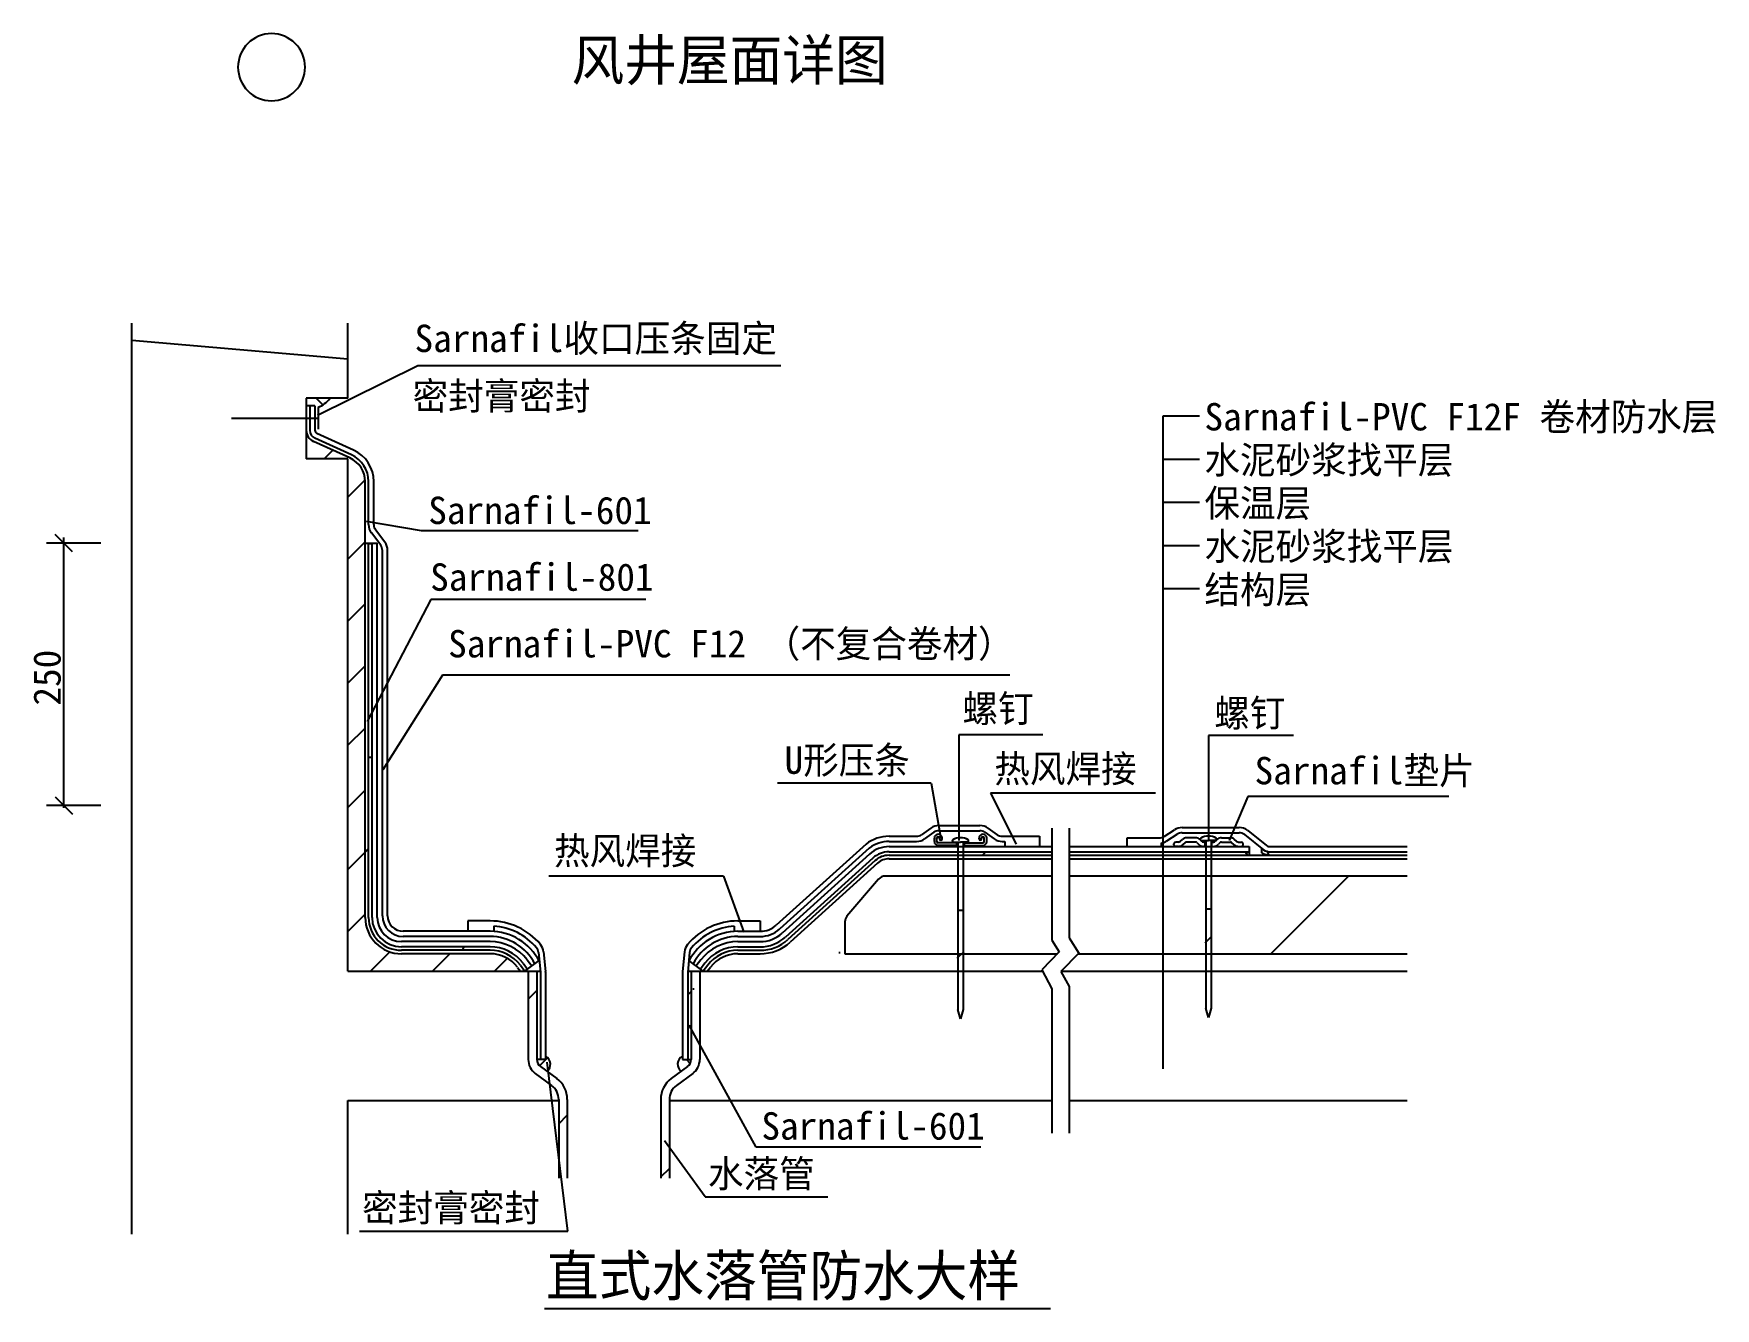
# Model space of a CAD drawing. Header units: metres. Extents: x -57 to 6812, y -3789 to 9194.
# Drawn here: x 298 to 6812, y -3789 to 1146 of the extents above; entities that cross this region are included whole.
import ezdxf

# ---------------------------------------------------------------- set-up
doc = ezdxf.new("R2010")
doc.units = ezdxf.units.M
doc.layers.add('PUB_TEXT', color=7, linetype='Continuous')
doc.layers.add('SHU', color=7, linetype='Continuous')

# ---------------------------------------------------------------- blocks, each defined once
blk = doc.blocks.new('_INDEX1')
for start, end in [(0, 180), (180, 0)]:
    blk.add_arc((0, 0), 0.5, start, end)
blk = doc.blocks.new('_ARCHTICK')
at = {"color": 0, "linetype": 'ByBlock'}
blk.add_lwpolyline([(-0.5, -0.5), (0.5, 0.5)], dxfattribs=at)

msp = doc.modelspace()

# ---------------------------------------------------------------- hatches: boundary and pattern name
h = msp.add_hatch()
h.set_pattern_fill('ANSI31', scale=3350)
h.paths.add_polyline_path([(4849.02, -2662.92), (4838.99, -2626.94), (4838.99, -2483.35), (4278.82, -2483.35), (4277.61, -2484.58), (4308.97, -2543.25), (4308.97, -2985.15), (5618.92, -2985.15), (5618.92, -2483.35), (4859.06, -2483.35), (4859.06, -2626.94)])
h.paths.add_polyline_path([(2878.43, -2483.35), (2878.43, -2767.89), (2998.7, -2985.15), (4242.06, -2985.15), (4242.06, -2551.63), (4205.57, -2483.35), (3898.62, -2483.35), (3898.62, -2632.85), (3888.58, -2668.83), (3878.55, -2632.85), (3878.55, -2483.35)])
h.paths.add_polyline_path([(2998.7, -2985.15), (2878.43, -2767.89), (2878.43, -2826.27, -0.24), (2851, -2880.29), (2787.89, -2926.42, 0.26), (2760.63, -2985.15)])
h.paths.add_polyline_path([(2254.65, -2985.15), (2272.44, -2903.05), (2241.31, -2880.29, -0.24), (2213.88, -2826.27), (2213.88, -2483.35), (1515.24, -2483.35), (1515.24, -499.96), (1354.11, -499.96), (1354.11, -265.79), (1515.24, -265.79), (1515.24, 25.66), (1299.61, 25.66), (1225.2, -89.5), (1058.62, 129.63), (973.84, 25.66), (678.91, 25.66), (678.91, -3501.56), (973.84, -3501.56), (1058.62, -3397.58), (1225.2, -3616.72), (1299.61, -3501.56), (1515.24, -3501.56), (1515.24, -2985.15)])
h.paths.add_polyline_path([(2331.68, -2985.15, 0.26), (2304.42, -2926.42), (2272.44, -2903.05), (2254.65, -2985.15)])
h = msp.add_hatch()
h.set_pattern_fill('AR-CONC', scale=133.8)
h.paths.add_polyline_path([(2213.88, -2826.27), (2213.88, -2483.35), (1515.24, -2483.35), (1515.24, -499.96), (1354.11, -499.96), (1354.11, -265.79), (1515.24, -265.79), (1515.24, 25.66), (678.91, 25.66), (678.91, -3501.56), (1515.24, -3501.56), (1515.24, -2985.15), (2254.65, -2985.15), (2272.44, -2903.05), (2241.31, -2880.29, -0.24)])
h.paths.add_polyline_path([(2878.43, -2767.89), (2878.43, -2826.27, -0.24), (2851, -2880.29), (2787.89, -2926.42, 0.26), (2760.63, -2985.15), (2998.7, -2985.15)])
h.paths.add_polyline_path([(4242.06, -2551.63), (4205.57, -2483.35), (3898.62, -2483.35), (3898.62, -2632.85), (3888.58, -2668.83), (3878.55, -2632.85), (3878.55, -2483.35), (2878.43, -2483.35), (2878.43, -2767.89), (2998.7, -2985.15), (4242.06, -2985.15)])
h.paths.add_polyline_path([(5618.92, -2483.35), (4859.06, -2483.35), (4859.06, -2626.94), (4849.02, -2662.92), (4838.99, -2626.94), (4838.99, -2483.35), (4278.82, -2483.35), (4277.61, -2484.58), (4308.97, -2543.25), (4308.97, -2985.15), (5618.92, -2985.15)])
h = msp.add_hatch()
h.set_pattern_fill('ANSI38', scale=83.63)
h.paths.add_polyline_path([(1446.5, -265.79), (1354.11, -265.79), (1354.11, -294.21), (1387.56, -294.21), (1387.56, -343.39), (1399.63, -343.39), (1399.63, -300.96, 0.12)])
h = msp.add_hatch()
h.set_pattern_fill('AR-SAND', scale=40.14)
h.paths.add_polyline_path([(1381.56, -432.33, -0.29), (1354.11, -389.7), (1354.11, -499.96), (1529.69, -499.96, 0.02), (1523.33, -496.8)])
h = msp.add_hatch()
h.set_pattern_fill('AR-SAND,_O', scale=53.53)
h.set_pattern_definition([(45, (0, 0), (-120.178, 120.178), [])])
h.paths.add_polyline_path([(1582.15, -747.41), (1515.24, -775.97), (1515.24, -1470.25), (1582.15, -1512.43)])
h.paths.add_polyline_path([(1582.15, -588.16, 0.29), (1523.33, -496.8), (1381.56, -432.33, -0.29), (1354.11, -389.7), (1354.11, -499.96), (1515.24, -499.96), (1515.24, -775.97), (1582.15, -747.41)])
h.paths.add_polyline_path([(1515.24, -2483.35), (2183.63, -2483.35), (2172.67, -2469.01, 0.23), (2066.35, -2416.44), (1722.65, -2416.44, -0.41), (1582.15, -2275.94), (1582.15, -1512.43), (1515.24, -1470.25)])
h = msp.add_hatch()
h.set_pattern_fill('ANSI31', scale=267.6)
h.paths.add_polyline_path([(1595.53, -826.87), (1582.15, -826.87), (1582.15, -2275.94, 0.41), (1722.65, -2416.44), (2066.35, -2416.44, -0.23), (2172.67, -2469.01), (2183.63, -2483.35), (2200.47, -2483.35), (2183.3, -2460.89, 0.23), (2066.35, -2403.06), (1722.65, -2403.06, -0.41), (1595.53, -2275.94)])
h = msp.add_hatch()
h.set_pattern_fill('HONEY', scale=150.54)
h.paths.add_polyline_path([(1595.53, -2275.94, 0.41), (1722.65, -2403.06), (2066.35, -2403.06, -0.23), (2183.3, -2460.89), (2200.47, -2483.35), (2211.32, -2475.51), (2193.94, -2452.76, 0.23), (2066.35, -2389.68), (1722.65, -2389.68, -0.41), (1608.91, -2275.94), (1608.91, -826.87), (1595.53, -826.87)])
h = msp.add_hatch()
h.set_pattern_fill('HONEY', scale=153.89)
h.paths.add_polyline_path([(5618.92, -2021.69), (5089.88, -2021.69, -0.13), (5062.59, -2014.21), (5055.77, -2008.79), (5055.77, -2025.73, 0.13), (5089.88, -2035.07), (5618.92, -2035.07)])
h = msp.add_hatch()
h.set_pattern_fill('HONEY,_O', scale=167.27)
h.set_pattern_definition([(45, (0, 0), (-375.53, 375.53), [])])
h.paths.add_polyline_path([(3611.73, -2021.69, 0.19), (3548.9, -2045.89), (3210.77, -2351.66, -0.19), (3112.05, -2389.68), (3025.96, -2389.68, 0.23), (2898.37, -2452.76), (2880.99, -2475.51), (2891.84, -2483.35), (2909.01, -2460.89, -0.23), (3025.96, -2403.06), (3112.05, -2403.06, 0.19), (3219.75, -2361.59), (3557.88, -2055.81, -0.19), (3611.73, -2035.07), (3878.55, -2035.07), (3878.55, -2021.69)])
h.paths.add_polyline_path([(3898.62, -2035.07), (3898.62, -2021.69), (3878.55, -2021.69), (3878.55, -2035.07)])
h.paths.add_polyline_path([(4242.06, -2035.07), (4242.06, -2021.69), (3898.62, -2021.69), (3898.62, -2035.07)])
h = msp.add_hatch()
h.set_pattern_fill('ANSI31,_O', scale=267.63)
h.set_pattern_definition([(45, (0, 0), (-600.85, 600.85), [])])
h.paths.add_polyline_path([(3219.75, -2361.59, -0.19), (3112.05, -2403.06), (3025.96, -2403.06, 0.23), (2909.01, -2460.89), (2891.84, -2483.35), (2908.68, -2483.35), (2919.64, -2469.01, -0.23), (3025.96, -2416.44), (3112.05, -2416.44, 0.19), (3228.73, -2371.51), (3566.85, -2065.74, -0.19), (3611.73, -2048.46), (3878.55, -2048.46), (3878.55, -2035.07), (3611.73, -2035.07, 0.19), (3557.88, -2055.81)])
h = msp.add_hatch()
h.set_pattern_fill('AR-SAND', scale=50.18)
h.paths.add_polyline_path([(5618.92, -2048.46), (4859.06, -2048.46), (4859.06, -2115.36), (5618.92, -2115.36)])
h.paths.add_polyline_path([(4838.99, -2048.46), (4671.66, -2048.46), (4671.66, -2115.36), (4838.99, -2115.36)])
h.paths.add_polyline_path([(4671.66, -2048.46), (4308.97, -2048.46), (4308.97, -2115.36), (4671.66, -2115.36)])
h.paths.add_polyline_path([(4242.06, -2048.46), (3898.62, -2048.46), (3898.62, -2115.36), (4242.06, -2115.36)])
h.paths.add_polyline_path([(3878.55, -2048.46), (3611.73, -2048.46, 0.19), (3566.85, -2065.74), (3228.73, -2371.51, -0.19), (3112.05, -2416.44), (3025.96, -2416.44, 0.23), (2919.64, -2469.01), (2908.68, -2483.35), (3878.55, -2483.35), (3878.55, -2416.44), (3440.59, -2416.44), (3440.59, -2292.67, -0.18), (3448.59, -2270.96), (3571.29, -2127.11, -0.22), (3596.74, -2115.36), (3878.55, -2115.36)])
h.paths.add_polyline_path([(4264.15, -2416.44), (3898.62, -2416.44), (3898.62, -2483.35), (4205.57, -2483.35), (4203.07, -2478.68)])
h.paths.add_polyline_path([(4671.66, -2416.44), (4344.48, -2416.44), (4278.82, -2483.35), (4671.66, -2483.35)])
h.paths.add_polyline_path([(4838.99, -2416.44), (4671.66, -2416.44), (4671.66, -2483.35), (4838.99, -2483.35)])
h.paths.add_polyline_path([(5618.92, -2416.44), (4859.06, -2416.44), (4859.06, -2483.35), (5618.92, -2483.35)])
h = msp.add_hatch()
h.set_pattern_fill('HONEY', scale=150.54)
h.paths.add_polyline_path([(4308.97, -2021.69), (4308.97, -2035.07), (4838.99, -2035.07), (4838.99, -2021.69)])
h.paths.add_polyline_path([(4859.06, -2021.69), (4859.06, -2035.07), (5006.83, -2035.07), (5006.83, -2021.69)])
h = msp.add_hatch()
h.set_pattern_fill('ANSI37', scale=836)
h.paths.add_polyline_path([(5618.92, -2115.36), (4859.06, -2115.36), (4859.06, -2416.44), (5618.92, -2416.44)])
h.paths.add_polyline_path([(4838.99, -2115.36), (4671.66, -2115.36), (4671.66, -2416.44), (4838.99, -2416.44)])
h.paths.add_polyline_path([(4671.66, -2115.36), (4308.97, -2115.36), (4308.97, -2354.33), (4348.53, -2416.44), (4671.66, -2416.44)])
h.paths.add_polyline_path([(4242.06, -2115.36), (3898.62, -2115.36), (3898.62, -2416.44), (4264.15, -2416.44), (4270.98, -2409.49), (4242.06, -2364.08)])
h.paths.add_polyline_path([(3878.55, -2115.36), (3596.74, -2115.36, 0.22), (3571.29, -2127.11), (3448.59, -2270.96, 0.18), (3440.59, -2292.67), (3440.59, -2416.44), (3878.55, -2416.44)])
h = msp.add_hatch()
h.set_pattern_fill('ANSI31', scale=66.91)
h.paths.add_polyline_path([(3878.55, -2248.06), (3875.2, -2248.06), (3875.2, -2413.17), (3878.55, -2413.17)])
h.paths.add_polyline_path([(3901.97, -2248.06), (3898.62, -2248.06), (3898.62, -2413.17), (3901.97, -2413.17)])
h.paths.add_polyline_path([(3901.97, -2413.17), (3898.62, -2413.17), (3898.62, -2480.08), (3901.97, -2480.08)])
h.paths.add_polyline_path([(3878.55, -2413.17), (3875.2, -2413.17), (3875.2, -2480.08), (3878.55, -2480.08)])
h.paths.add_polyline_path([(3898.62, -2413.17), (3878.55, -2413.17), (3878.55, -2480.08), (3898.62, -2480.08)])
h.paths.add_polyline_path([(3898.62, -2480.08), (3878.55, -2480.08), (3878.55, -2619.1), (3888.58, -2655.08), (3898.62, -2619.1)])
h.paths.add_polyline_path([(3878.55, -2480.08), (3875.2, -2480.08), (3875.2, -2619.55), (3888.58, -2667.53), (3901.97, -2619.55), (3901.97, -2480.08), (3898.62, -2480.08), (3898.62, -2619.1), (3888.58, -2655.08), (3878.55, -2619.1)])
h.paths.add_polyline_path([(3898.62, -2248.06), (3878.55, -2248.06), (3878.55, -2413.17), (3898.62, -2413.17)])
h = msp.add_hatch()
h.set_pattern_fill('ANSI31', scale=66.91)
h.paths.add_polyline_path([(4838.99, -2242.14), (4835.64, -2242.14), (4835.64, -2407.26), (4838.99, -2407.26)])
h.paths.add_polyline_path([(4862.41, -2242.14), (4859.06, -2242.14), (4859.06, -2407.26), (4862.41, -2407.26)])
h.paths.add_polyline_path([(4862.41, -2407.26), (4859.06, -2407.26), (4859.06, -2474.17), (4862.41, -2474.17)])
h.paths.add_polyline_path([(4838.99, -2407.26), (4835.64, -2407.26), (4835.64, -2474.17), (4838.99, -2474.17)])
h.paths.add_polyline_path([(4859.06, -2407.26), (4838.99, -2407.26), (4838.99, -2474.17), (4859.06, -2474.17)])
h.paths.add_polyline_path([(4859.06, -2474.17), (4838.99, -2474.17), (4838.99, -2613.18), (4849.02, -2649.17), (4859.06, -2613.18)])
h.paths.add_polyline_path([(4838.99, -2474.17), (4835.64, -2474.17), (4835.64, -2613.64), (4849.02, -2661.62), (4862.41, -2613.64), (4862.41, -2474.17), (4859.06, -2474.17), (4859.06, -2613.18), (4849.02, -2649.17), (4838.99, -2613.18)])
h.paths.add_polyline_path([(4859.06, -2242.14), (4838.99, -2242.14), (4838.99, -2407.26), (4859.06, -2407.26)])
h = msp.add_hatch()
h.set_pattern_fill('ANSI35', scale=133.8)
h.paths.add_polyline_path([(2247.34, -2483.35), (2213.88, -2483.35), (2213.88, -2826.27, 0.24), (2241.31, -2880.29), (2304.42, -2926.42, -0.24), (2331.84, -2980.44), (2331.84, -3285.52), (2365.3, -3285.52), (2365.3, -2980.44, 0.24), (2324.16, -2899.42), (2261.05, -2853.28, -0.24), (2247.34, -2826.27)])
h = msp.add_hatch()
h.set_pattern_fill('ANSI31', scale=200.7)
h.paths.add_polyline_path([(2260.72, -2487.23, 0.03), (2260.49, -2483.35), (2247.34, -2483.35), (2247.34, -2826.27), (2260.72, -2826.27)])
h.paths.add_polyline_path([(2844.97, -2483.35), (2831.82, -2483.35, 0.03), (2831.59, -2487.23), (2831.59, -2826.27), (2844.97, -2826.27)])
h = msp.add_hatch()
h.set_pattern_fill('ANSI35', scale=133.8)
h.paths.add_polyline_path([(2878.43, -2483.35), (2844.97, -2483.35), (2844.97, -2826.27, -0.24), (2831.26, -2853.28), (2768.15, -2899.42, 0.24), (2727.01, -2980.44), (2727.01, -3034.27), (2760.47, -3058.77), (2760.47, -2980.44, -0.24), (2787.89, -2926.42), (2851, -2880.29, 0.24), (2878.43, -2826.27)])
h.paths.add_polyline_path([(2760.47, -3058.77), (2727.01, -3034.27), (2727.01, -3285.52), (2760.47, -3285.52)])
h = msp.add_hatch()
h.set_pattern_fill('ANSI38', scale=66.91)
h.paths.add_polyline_path([(2831.26, -2853.28, 0.24), (2844.97, -2826.27), (2811.52, -2826.27), (2811.52, -2813.41, 0.55), (2805.94, -2871.79)])
h.paths.add_polyline_path([(2280.79, -2813.41), (2280.79, -2826.27), (2247.34, -2826.27, 0.24), (2261.05, -2853.28), (2286.36, -2871.79, 0.55)])
at = {"layer": 'SHU'}
h = msp.add_hatch(dxfattribs=at)
h.set_pattern_fill('ANSI32', scale=66.91)
h.paths.add_polyline_path([(4816.42, -1974.86, 0.21), (4799.27, -1967.39), (4764.47, -1967.39, 0.18), (4749.48, -1972.82), (4738.71, -1981.8, -0.18), (4732.28, -1984.12), (4721.9, -1984.12, 0.41), (4715.21, -1990.81), (4715.21, -1994.16, 0.41), (4721.9, -2000.85), (4732.28, -2000.85, 0.18), (4749.42, -1994.64), (4760.18, -1985.67, -0.18), (4764.47, -1984.12), (4799.27, -1984.12, -0.21), (4804.17, -1986.26), (4809.81, -1992.31, 0.21), (4829.4, -2000.85), (4836.66, -2000.85), (4836.66, -1984.12), (4829.4, -1984.12, -0.21), (4822.06, -1980.92)])
h.paths.add_polyline_path([(4933.58, -1984.12, -0.18), (4937.86, -1985.67), (4948.63, -1994.64, 0.18), (4965.76, -2000.85), (4976.15, -2000.85, 0.41), (4982.84, -1994.16), (4982.84, -1990.81, 0.41), (4976.15, -1984.12), (4965.76, -1984.12, -0.18), (4959.34, -1981.8), (4948.57, -1972.82, 0.18), (4933.58, -1967.39), (4898.77, -1967.39, 0.21), (4881.63, -1974.86), (4875.99, -1980.92, -0.21), (4868.64, -1984.12), (4861.39, -1984.12), (4861.39, -2000.85), (4868.64, -2000.85, 0.21), (4888.24, -1992.31), (4893.87, -1986.26, -0.21), (4898.77, -1984.12)])

# ---------------------------------------------------------------- linework, layer by layer
for p, q in [((678.91, -3501.56), (678.91, 25.66)), ((1515.24, -265.79), (1515.24, 25.66)), ((1515.24, -265.79), (1515.24, 25.66)), ((1785.56, -139.37), (1398.08, -332.76)), ((3191.86, -139.37), (1785.56, -139.37)), ((1515.24, -265.79), (1354.11, -265.79)), ((1354.11, -265.79), (1354.11, -499.96)), ((1387.56, -294.21), (1354.11, -294.21)), ((1367.49, -294.21), (1367.49, -389.7)), ((1387.56, -294.21), (1387.56, -389.7)), ((1399.63, -300.96), (1399.63, -385.81)), ((1399.63, -343.39), (1064.18, -343.39)), ((4814.61, -334.93), (4671.66, -334.93)), ((4671.66, -334.93), (4671.66, -2862.3)), ((1523.33, -496.8), (1381.56, -432.33)), ((1528.87, -484.61), (1387.1, -420.15)), ((1537.18, -466.34), (1395.41, -401.88)), ((1515.24, -499.96), (1354.11, -499.96)), ((1515.24, -2483.35), (1515.24, -499.96)), ((4814.61, -502.19), (4671.66, -502.19)), ((1582.15, -2275.94), (1582.15, -588.16)), ((1595.53, -754.84), (1595.53, -588.16)), ((1615.6, -754.84), (1615.6, -588.16)), ((4814.61, -669.46), (4671.66, -669.46)), ((1800.84, -778.79), (1587.68, -743.19)), ((1658.38, -822.88), (1622.32, -774.95)), ((2639.66, -778.79), (1800.84, -778.79)), ((558.61, -826.87), (348.01, -826.87)), ((414.92, -1851.14), (414.92, -804.5)), ((1582.15, -826.87), (1628.98, -826.87)), ((1595.53, -2275.94), (1595.53, -826.87)), ((1642.34, -834.95), (1606.28, -787.02)), ((1608.91, -2275.94), (1608.91, -826.87)), ((1628.98, -2275.94), (1628.98, -826.87)), ((4814.61, -836.73), (4671.66, -836.73)), ((1649.06, -2269.25), (1649.06, -855.06)), ((1669.13, -2269.25), (1669.13, -855.06)), ((4814.61, -1004), (4671.66, -1004)), ((1837.07, -1044.84), (1590.28, -1517.56)), ((2669.85, -1044.84), (1837.07, -1044.84)), ((1882.18, -1338.06), (1650.06, -1704.84)), ((4079.44, -1338.06), (1882.18, -1338.06)), ((3882.49, -1568.23), (3882.49, -1977.35)), ((4206.83, -1568.23), (3882.49, -1568.23)), ((4848.72, -1571.45), (4848.72, -1974.97)), ((5178.27, -1571.45), (4848.72, -1571.45)), ((3774.71, -1755.88), (3179.38, -1755.88)), ((3774.71, -1755.88), (3812.04, -1969.97)), ((4004.05, -1794.58), (4103.33, -1992.66)), ((4644.27, -1794.58), (4004.05, -1794.58)), ((5001.3, -1807.04), (4928.89, -1977.55)), ((5780.15, -1807.04), (5001.3, -1807.04)), ((558.61, -1842.68), (348.01, -1842.68)), ((3773.83, -1929.75), (3737.35, -1955.39)), ((3785.37, -1946.17), (3748.9, -1971.81)), ((3982.82, -1946.17), (4019.29, -1971.81)), ((3994.36, -1929.75), (4030.84, -1955.39)), ((4242.06, -1930.25), (4242.06, -2364.08)), ((4308.97, -1930.25), (4308.97, -2354.33)), ((4677, -1962.7), (4717.05, -1936.47)), ((4687.99, -1979.49), (4728.05, -1953.27)), ((4746.37, -1927.73), (4967.44, -1927.73)), ((4746.37, -1947.8), (4967.44, -1947.8)), ((5000.77, -1939.37), (5073.88, -1997.55)), ((3522.31, -1991.75), (3174.87, -2305.27)), ((3535.12, -2007.22), (3188.34, -2320.16)), ((3611.73, -2001.62), (4242.06, -2001.62)), ((3611.81, -1961.48), (3718.12, -1961.48)), ((3611.81, -1981.55), (3718.12, -1981.55)), ((4050.07, -1961.48), (4194.2, -1961.48)), ((4050.07, -1981.55), (4060.39, -1981.55)), ((4060.39, -1981.55), (4060.39, -2001.62)), ((4060.39, -1981.55), (4060.39, -2001.62)), ((4194.2, -1961.48), (4194.2, -2001.62)), ((4194.2, -1961.48), (4194.2, -2001.62)), ((4194.2, -1961.48), (4194.2, -2001.62)), ((4194.2, -1961.48), (4194.2, -2001.62)), ((4308.97, -2001.62), (5006.83, -2001.62)), ((4533.58, -2001.62), (4533.58, -1968.17)), ((4533.58, -1968.17), (4658.67, -1968.17)), ((4667.39, -2001.62), (4667.39, -1987.52)), ((4988.27, -1955.08), (5062.59, -2014.21)), ((5006.83, -2001.62), (5006.83, -2035.07)), ((5055.77, -2025.73), (5055.77, -2008.79)), ((5055.77, -2025.73), (5055.77, -2009.9)), ((5055.77, -2025.73), (5055.77, -2009.9)), ((5089.88, -2001.62), (5618.92, -2001.62)), ((3535.44, -2031), (3197.31, -2336.77)), ((3548.9, -2045.89), (3210.77, -2351.66)), ((3557.88, -2055.81), (3219.75, -2361.59)), ((3566.85, -2065.74), (3228.73, -2371.51)), ((3611.73, -2021.69), (4242.06, -2021.69)), ((3611.73, -2035.07), (4242.06, -2035.07)), ((3611.73, -2048.46), (4242.06, -2048.46)), ((4308.97, -2021.69), (5006.83, -2021.69)), ((4308.97, -2035.07), (5618.92, -2035.07)), ((4308.97, -2048.46), (5618.92, -2048.46)), ((5089.88, -2021.69), (5618.92, -2021.69)), ((2970.69, -2115.9), (2293.42, -2115.9)), ((2970.69, -2115.9), (3048.82, -2332.59)), ((3571.29, -2127.11), (3448.59, -2270.96)), ((3596.74, -2115.36), (4242.06, -2115.36)), ((4308.97, -2115.36), (5618.92, -2115.36)), ((2066.35, -2329.46), (1729.35, -2329.46)), ((1980.26, -2289.32), (1980.26, -2329.46)), ((2066.35, -2289.32), (1980.26, -2289.32)), ((2080.62, -2309.83), (2080.62, -2329.94)), ((3011.69, -2309.83), (3011.69, -2329.94)), ((3025.96, -2289.32), (3112.05, -2289.32)), ((3025.96, -2329.46), (3112.05, -2329.46)), ((3112.05, -2289.32), (3112.05, -2329.46)), ((3440.59, -2292.67), (3440.59, -2416.44)), ((2066.35, -2369.61), (1722.65, -2369.61)), ((2066.35, -2389.68), (1722.65, -2389.68)), ((2066.35, -2403.06), (1722.65, -2403.06)), ((2066.35, -2349.54), (1729.35, -2349.54)), ((2273.35, -2409.35), (2280.63, -2484.66)), ((2818.96, -2409.35), (2811.68, -2484.66)), ((3025.96, -2349.54), (3112.05, -2349.54)), ((3025.96, -2369.61), (3112.05, -2369.61)), ((3025.96, -2389.68), (3112.05, -2389.68)), ((3025.96, -2403.06), (3112.05, -2403.06)), ((4270.98, -2409.49), (4203.07, -2478.68)), ((4242.06, -2364.08), (4270.98, -2409.49)), ((4308.97, -2354.33), (4346.93, -2413.94)), ((2066.35, -2416.44), (1722.65, -2416.44)), ((2172.67, -2469.01), (2183.63, -2483.35)), ((2183.3, -2460.89), (2200.47, -2483.35)), ((2193.94, -2452.76), (2211.32, -2475.51)), ((2200.47, -2483.35), (2256.43, -2442.87)), ((2209.88, -2440.57), (2227.59, -2463.74)), ((2253.37, -2411.29), (2260.72, -2487.23)), ((2838.94, -2411.29), (2831.59, -2487.23)), ((2891.84, -2483.35), (2835.88, -2442.87)), ((2882.42, -2440.57), (2864.72, -2463.74)), ((2898.37, -2452.76), (2880.99, -2475.51)), ((2909.01, -2460.89), (2891.84, -2483.35)), ((2919.64, -2469.01), (2908.68, -2483.35)), ((3025.96, -2416.44), (3112.05, -2416.44)), ((3440.59, -2416.44), (4264.15, -2416.44)), ((4346.93, -2413.94), (4277.61, -2484.58)), ((4344.48, -2416.44), (5618.92, -2416.44)), ((1515.24, -2483.35), (2260.49, -2483.35)), ((2213.88, -2483.35), (2213.88, -2826.27)), ((2247.34, -2483.35), (2247.34, -2826.27)), ((2247.34, -2483.35), (2247.34, -2826.27)), ((2260.72, -2487.23), (2260.72, -2826.27)), ((2280.79, -2487.88), (2280.79, -2826.27)), ((2811.52, -2487.88), (2811.52, -2826.27)), ((2831.59, -2487.23), (2831.59, -2826.27)), ((2831.82, -2483.35), (4205.57, -2483.35)), ((2844.97, -2483.35), (2844.97, -2826.27)), ((2878.43, -2483.35), (2878.43, -2826.27)), ((4203.07, -2478.68), (4242.06, -2551.63)), ((4277.61, -2484.58), (4308.97, -2543.25)), ((4278.82, -2483.35), (5618.92, -2483.35)), ((4242.06, -2551.63), (4242.06, -3110.79)), ((4308.97, -2543.25), (4308.97, -3110.79)), ((3096.53, -3165.32), (2837.09, -2693.22)), ((2280.79, -2826.27), (2247.34, -2826.27)), ((2261.05, -2853.28), (2324.16, -2899.42)), ((2367.5, -3490.35), (2286.83, -2836.6)), ((2831.26, -2853.28), (2768.15, -2899.42)), ((2811.52, -2826.27), (2844.97, -2826.27)), ((2241.31, -2880.29), (2304.42, -2926.42)), ((2851, -2880.29), (2787.89, -2926.42)), ((1515.24, -3501.56), (1515.24, -2985.15)), ((1515.24, -2985.15), (2331.84, -2985.15)), ((2331.84, -2980.44), (2331.84, -3285.52)), ((2365.3, -2980.44), (2365.3, -3285.52)), ((2727.01, -2980.44), (2727.01, -3285.52)), ((2760.47, -2980.44), (2760.47, -3285.52)), ((2760.47, -2985.15), (4242.06, -2985.15)), ((4308.97, -2985.15), (5618.92, -2985.15)), ((4308.97, -2985.15), (5618.92, -2985.15)), ((2899.06, -3357.86), (2741.23, -3140.89)), ((3966.74, -3165.32), (3096.53, -3165.32)), ((2899.06, -3357.86), (3374.34, -3357.86)), ((1560.26, -3490.35), (2367.5, -3490.35)), ((2277.19, -3789.45), (4236.76, -3789.45))]:
    msp.add_line(p, q)
for centre, radius, start, end in [((1351.71, -188.29), 122.44, 293.04, 320.73), ((1400.95, -389.7), 46.83, 180, 245.55), ((1400.95, -389.7), 33.45, 180, 245.55), ((1400.95, -389.7), 13.38, 180, 245.55), ((1481.79, -588.16), 100.36, 0, 65.55), ((1481.79, -588.16), 113.74, 0, 65.55), ((1481.79, -588.16), 133.81, 0, 65.55), ((1649.06, -754.84), 53.53, 180, 216.95), ((1649.06, -754.84), 33.45, 180, 216.95), ((1615.6, -855.06), 33.45, 0, 36.95), ((1615.6, -855.06), 53.53, 0, 36.95), ((3804.61, -1973.54), 53.53, 90, 125.1), ((3804.61, -1973.54), 33.45, 90, 125.1), ((3963.58, -1973.54), 53.53, 54.9, 90), ((3963.58, -1973.54), 33.45, 54.9, 90), ((4746.37, -1981.26), 53.53, 90, 123.22), ((4746.37, -1981.26), 33.45, 90, 123.22), ((4967.44, -1981.26), 53.53, 51.49, 90), ((4967.44, -1981.26), 33.45, 51.49, 90), ((3611.73, -2108.67), 147.2, 90, 127.41), ((3611.73, -2108.67), 127.12, 90, 127.06), ((3611.73, -2115.36), 113.74, 90, 132.12), ((3718.12, -1928.02), 33.45, 270, 305.1), ((3718.12, -1928.02), 53.53, 270, 305.1), ((4050.07, -1928.02), 53.53, 234.9, 270), ((4050.07, -1928.02), 33.45, 234.9, 270), ((4658.67, -1934.71), 33.45, 270, 303.22), ((4658.67, -1934.71), 53.53, 279.38, 303.22), ((5089.88, -1968.17), 53.53, 239.35, 270), ((5089.88, -1968.17), 53.53, 239.35, 270), ((5089.88, -1968.17), 33.45, 241.43, 270), ((3611.73, -2115.36), 93.67, 90, 132.12), ((3611.73, -2115.36), 80.29, 90, 132.12), ((3611.73, -2115.36), 66.91, 90, 132.12), ((5089.88, -1968.17), 66.91, 239.35, 270), ((5089.88, -1968.17), 66.91, 239.35, 270), ((3596.74, -2148.82), 33.45, 90, 139.54), ((1722.65, -2275.94), 140.5, 180, 270), ((1722.65, -2275.94), 127.12, 180, 270), ((1722.65, -2275.94), 113.74, 180, 270), ((1722.65, -2275.94), 93.67, 180, 270), ((1729.35, -2269.25), 80.29, 180, 270), ((1729.35, -2269.25), 60.22, 180, 270), ((3474.04, -2292.67), 33.45, 139.54, 180), ((2066.35, -2543.57), 254.25, 40.01, 90), ((2066.35, -2543.57), 214.1, 27.25, 90), ((2066.34, -2543.58), 234.19, 40.02, 86.5), ((3025.96, -2543.57), 254.25, 90, 139.99), ((3025.96, -2543.57), 214.1, 90, 152.75), ((3025.96, -2543.57), 234.17, 93.5, 139.99), ((3112.05, -2235.8), 93.67, 270, 312.12), ((3112.05, -2235.8), 113.74, 270, 312.12), ((3112.05, -2242.49), 127.12, 270, 312.12), ((2066.35, -2543.57), 194.03, 27.04, 90), ((2066.35, -2550.26), 180.65, 37.39, 90), ((2066.35, -2550.26), 160.58, 37.39, 90), ((2066.35, -2550.26), 147.2, 37.39, 90), ((2220.07, -2414.51), 33.45, 5.52, 40.01), ((2220.07, -2414.51), 53.53, 5.52, 40.01), ((2872.24, -2414.51), 53.53, 139.99, 174.48), ((2872.24, -2414.51), 33.45, 139.99, 174.48), ((3025.96, -2543.57), 194.03, 90, 152.96), ((3025.96, -2550.26), 180.65, 90, 142.61), ((3025.96, -2550.26), 160.58, 90, 142.61), ((3025.96, -2550.26), 147.2, 90, 142.61), ((3112.05, -2242.49), 147.2, 270, 312.12), ((3112.05, -2242.49), 160.58, 270, 312.12), ((3112.05, -2242.49), 173.96, 270, 312.12), ((2066.35, -2550.26), 133.81, 37.39, 90), ((3025.96, -2550.26), 133.81, 90, 142.61), ((2247.34, -2487.88), 33.45, 0, 5.52), ((2844.97, -2487.88), 33.45, 174.48, 180), ((2280.79, -2826.27), 66.91, 180, 233.83), ((2280.79, -2826.27), 33.45, 180, 233.83), ((2280.79, -2826.27), 33.45, 180, 233.83), ((2265.15, -2844.36), 34.67, 307.72, 63.19), ((2827.16, -2844.36), 34.67, 116.81, 232.28), ((2811.52, -2826.27), 33.45, 306.17, 0), ((2811.52, -2826.27), 66.91, 306.17, 0), ((2264.94, -2980.44), 66.91, 0, 53.83), ((2264.94, -2980.44), 100.36, 0, 53.83), ((2827.37, -2980.44), 100.36, 126.17, 180), ((2827.37, -2980.44), 66.91, 126.17, 180)]:
    msp.add_arc(centre, radius, start, end)
for p, q in [((3804.61, -1920.02), (3963.58, -1920.02)), ((3804.61, -1940.09), (3963.58, -1940.09)), ((3787.04, -1982.08), (3787.04, -1968.69)), ((3797.07, -1982.08), (3797.07, -1968.69)), ((3873.77, -1987.1), (3802.09, -1987.1)), ((3873.77, -1997.13), (3802.09, -1997.13)), ((3807.11, -1971.42), (3807.11, -1968.69)), ((3817.14, -1971.42), (3817.14, -1968.69)), ((3857.3, -1980.68), (3857.3, -1977.74)), ((3860.64, -1984.03), (3888.58, -1984.03)), ((3873.77, -1997.13), (3873.77, -1987.1)), ((3878.55, -1984.03), (3878.55, -2632.85)), ((3916.53, -1984.03), (3888.58, -1984.03)), ((3898.62, -1984.03), (3898.62, -2632.85)), ((3903.4, -1997.13), (3903.4, -1987.1)), ((3903.4, -1987.1), (3975.07, -1987.1)), ((3903.4, -1997.13), (3975.07, -1997.13)), ((3919.87, -1980.68), (3919.87, -1977.74)), ((3960.02, -1971.42), (3960.02, -1968.69)), ((3970.05, -1971.42), (3970.05, -1968.69)), ((3980.09, -1982.08), (3980.09, -1968.69)), ((3990.13, -1982.08), (3990.13, -1968.69)), ((4715.21, -1994.16), (4715.21, -1990.81)), ((4732.28, -1984.12), (4721.9, -1984.12)), ((4732.28, -2000.85), (4721.9, -2000.85)), ((4738.71, -1981.8), (4749.48, -1972.82)), ((4749.42, -1994.64), (4760.18, -1985.67)), ((4799.27, -1967.39), (4764.47, -1967.39)), ((4799.27, -1984.12), (4764.47, -1984.12)), ((4804.17, -1986.26), (4809.81, -1992.31)), ((4816.42, -1974.86), (4822.06, -1980.92)), ((4817.74, -1974.77), (4817.74, -1971.82)), ((4821.08, -1978.12), (4849.02, -1978.12)), ((4836.66, -1984.12), (4829.4, -1984.12)), ((4836.66, -2000.85), (4829.4, -2000.85)), ((4836.66, -2000.85), (4836.66, -1984.12)), ((4838.99, -1978.12), (4838.99, -2626.94)), ((4876.97, -1978.12), (4849.02, -1978.12)), ((4859.06, -1978.12), (4859.06, -2626.94)), ((4861.39, -2000.85), (4861.39, -1984.12)), ((4861.39, -1984.12), (4868.64, -1984.12)), ((4861.39, -2000.85), (4868.64, -2000.85)), ((4881.63, -1974.86), (4875.99, -1980.92)), ((4880.31, -1974.77), (4880.31, -1971.82)), ((4893.87, -1986.26), (4888.24, -1992.31)), ((4898.77, -1967.39), (4933.58, -1967.39)), ((4898.77, -1984.12), (4933.58, -1984.12)), ((4948.63, -1994.64), (4937.86, -1985.67)), ((4959.34, -1981.8), (4948.57, -1972.82)), ((4965.76, -1984.12), (4976.15, -1984.12)), ((4965.76, -2000.85), (4976.15, -2000.85)), ((4982.84, -1994.16), (4982.84, -1990.81)), ((4982.84, -1994.16), (4982.84, -1990.81)), ((4982.84, -1994.16), (4982.84, -1990.81)), ((4982.84, -1994.16), (4982.84, -1990.81)), ((4982.84, -1994.16), (4982.84, -1990.81)), ((4982.84, -1994.16), (4982.84, -1990.81)), ((3878.55, -2248.06), (3898.62, -2248.06)), ((4838.99, -2242.14), (4859.06, -2242.14)), ((3888.58, -2668.83), (3878.55, -2632.85)), ((3898.62, -2632.85), (3888.58, -2668.83)), ((4849.02, -2662.92), (4838.99, -2626.94)), ((4859.06, -2626.94), (4849.02, -2662.92))]:
    msp.add_line(p, q, dxfattribs=at)
for centre, radius, start, end in [((3802.09, -1968.69), 15.05, 360, 180), ((3975.07, -1968.69), 15.05, 0, 180), ((3802.09, -1982.08), 15.05, 180, 270), ((3802.09, -1968.69), 5.02, 360, 180), ((3802.09, -1982.08), 5.02, 180, 270), ((3812.13, -1971.42), 5.02, 180, 0), ((3860.64, -1977.74), 3.35, 122.54, 180), ((3860.64, -1980.68), 3.35, 180, 270), ((3883.52, -2010.45), 43.26, 83.27, 124.77), ((3893.65, -2010.45), 43.26, 55.23, 96.73), ((3916.53, -1980.68), 3.35, 270, 0), ((3916.53, -1977.74), 3.35, 0, 57.46), ((3965.04, -1971.42), 5.02, 180, 0), ((3975.07, -1968.69), 5.02, 0, 180), ((3975.07, -1982.08), 15.05, 270, 0), ((3975.07, -1982.08), 5.02, 270, 0), ((4721.9, -1990.81), 6.69, 90, 180), ((4721.9, -1994.16), 6.69, 180, 270), ((4732.28, -1974.09), 10.04, 270, 309.81), ((4732.28, -1974.09), 26.76, 270, 309.81), ((4764.47, -1990.81), 23.42, 90, 129.81), ((4764.47, -1990.81), 6.69, 90, 129.81), ((4799.27, -1990.81), 23.42, 42.93, 90), ((4799.27, -1990.81), 6.69, 42.93, 90), ((4829.4, -1974.09), 26.76, 222.93, 270), ((4821.08, -1971.82), 3.35, 122.54, 180), ((4821.08, -1974.77), 3.35, 180, 270), ((4843.96, -2004.54), 43.26, 83.27, 124.77), ((4829.4, -1974.09), 10.04, 222.93, 270), ((4829.4, -1974.09), 10.04, 222.93, 270), ((4829.4, -1974.09), 10.04, 222.93, 270), ((4854.09, -2004.54), 43.26, 55.23, 96.73), ((4868.64, -1974.09), 10.04, 270, 317.07), ((4868.64, -1974.09), 10.04, 270, 317.07), ((4868.64, -1974.09), 10.04, 270, 317.07), ((4868.64, -1974.09), 26.76, 270, 317.07), ((4876.97, -1974.77), 3.35, 270, 0), ((4876.97, -1971.82), 3.35, 0, 57.46), ((4898.77, -1990.81), 23.42, 90, 137.07), ((4898.77, -1990.81), 6.69, 90, 137.07), ((4933.58, -1990.81), 23.42, 50.19, 90), ((4933.58, -1990.81), 6.69, 50.19, 90), ((4965.76, -1974.09), 26.76, 230.19, 270), ((4965.76, -1974.09), 10.04, 230.19, 270), ((4976.15, -1990.81), 6.69, 360, 90), ((4976.15, -1990.81), 6.69, 360, 90), ((4976.15, -1990.81), 6.69, 360, 90), ((4976.15, -1990.81), 6.69, 360, 90), ((4976.15, -1990.81), 6.69, 360, 90), ((4976.15, -1990.81), 6.69, 360, 90), ((4976.15, -1994.16), 6.69, 270, 360), ((4976.15, -1994.16), 6.69, 270, 360), ((4976.15, -1994.16), 6.69, 270, 360), ((4976.15, -1994.16), 6.69, 270, 360), ((4976.15, -1994.16), 6.69, 270, 360), ((4976.15, -1994.16), 6.69, 270, 360)]:
    msp.add_arc(centre, radius, start, end, dxfattribs=at)

# ---------------------------------------------------------------- block references
at = {"xscale": 66.91, "yscale": 66.91, "zscale": 66.91}
for p, rotation in [((414.92, -826.87), 90), ((414.92, -1842.68), 270)]:
    msp.add_blockref('_ARCHTICK', p, dxfattribs=dict(at, rotation=rotation))
at = {"layer": 'PUB_TEXT', "xscale": 260, "yscale": 260, "zscale": 260}
msp.add_blockref('_INDEX1', (1219.56, 1016.27), dxfattribs=at)

# ---------------------------------------------------------------- texts
for s, height, p in [('风井屋面详图', 157, (2381.76, 965.48)), ('Sarnafil收口压条固定', 106, (1773.41, -86.64)), ('密封膏密封', 106, (1766, -309.8)), ('Sarnafil-PVC F12F 卷材防水层', 106, (4833.33, -390.08)), ('水泥砂浆找平层', 106, (4833.33, -557.35)), ('Sarnafil-601', 106, (1826.64, -752.56)), ('保温层', 106, (4833.33, -724.62)), ('水泥砂浆找平层', 106, (4833.33, -891.88)), ('Sarnafil-801', 106, (1834.05, -1010.8)), ('结构层', 106, (4833.33, -1059.15)), ('Sarnafil-PVC F12 （不复合卷材）', 106, (1903.64, -1268.87)), ('螺钉', 106, (3895.96, -1520.13)), ('螺钉', 106, (4871.25, -1537.44)), ('U形压条', 106, (3206.7, -1719.62)), ('热风焊接', 106, (4019.4, -1752.72)), ('Sarnafil垫片', 106, (5027.5, -1760.3)), ('热风焊接', 106, (2313.87, -2070.57)), ('Sarnafil-601', 106, (3116.98, -3136.15)), ('水落管', 106, (2910.12, -3321.11)), ('密封膏密封', 106, (1570.31, -3453.33)), ('直式水落管防水大样', 157, (2282.37, -3741.31))]:
    msp.add_text(s, height=height).set_placement(p)
msp.add_text('250', height=106, rotation=90).set_placement((402.77, -1455.54))

doc.saveas('drawing.dxf')
